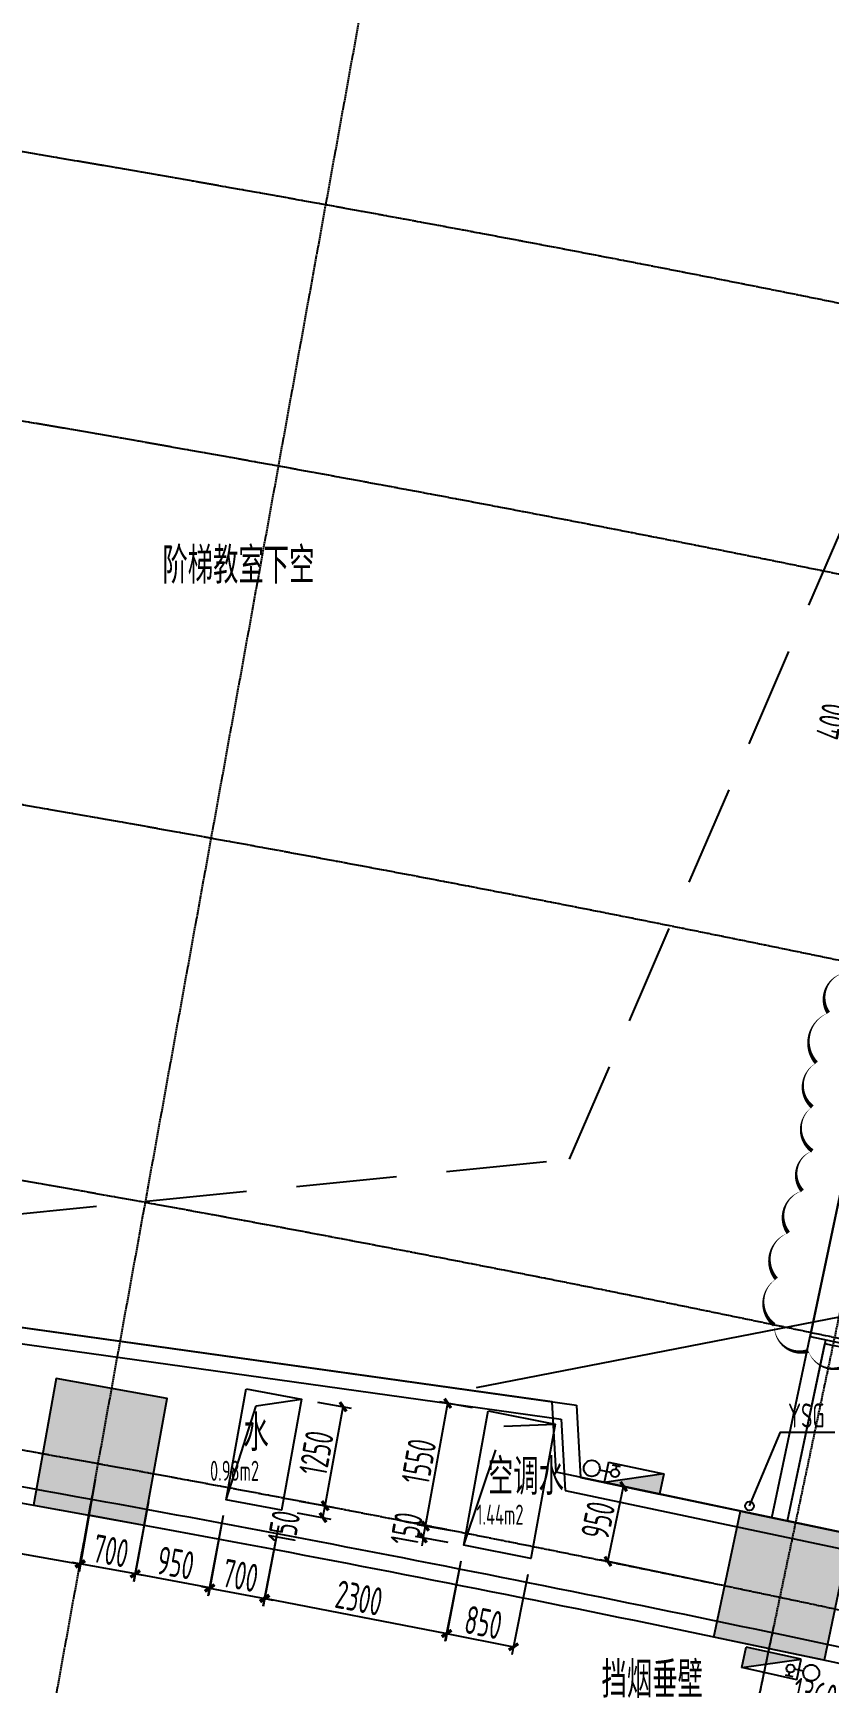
# Model space of a CAD drawing. Header units: millimetres. Extents: x 11639278 to 23698211, y -13072636 to -5537337.
# Drawn here: x 11831501 to 11841388, y -6400913 to -6380407 of the extents above; entities that cross this region are included whole.
import ezdxf
from ezdxf.enums import TextEntityAlignment as Align

# ---------------------------------------------------------------- set-up
doc = ezdxf.new("R2010")
doc.units = ezdxf.units.MM
doc.header["$LTSCALE"] = 10
for name, pattern in [('A2-RG-AXIS$0$CENTER', [2, 1.25, -0.25, 0.25, -0.25]), ('A2-RG-AXIS$0$DOTE', [2.42, 2, -0.2, 0.02, -0.2]), ('A2-RI-F1$0$HIDDEN', [0.375, 0.25, -0.125])]:
    doc.linetypes.add(name, pattern=pattern)
for name, color, linetype in [('A2-RB-F1$0$A-DIMS-100', 1, 'Continuous'), ('A2-RG-AXIS$0$A-GRID', 1, 'A2-RG-AXIS$0$CENTER'), ('A2-RI-F1$0$$3$A-WALL', 7, 'Continuous'), ('A2-RI-F1$0$0P-FE-FH-P', 41, 'A2-RI-F1$0$YJdef_FE-FH_LINE_F'), ('A2-RI-F1$0$0P-FE-FH-V', 141, 'Continuous'), ('A2-RI-F1$0$0P-FE-HY', 141, 'Continuous'), ('A2-RI-F1$0$A-HOLE', 2, 'Continuous'), ('A2-RI-F1$0$A-ROOF-DRAN', 175, 'Continuous'), ('A2-RI-F1$0$A-SYMB-AREA', 4, 'Continuous'), ('A2-RI-F1$0$A-SYMB-NAME', 4, 'Continuous'), ('A2-RI-F1$0$A-SYMB-VOID', 35, 'Continuous'), ('A2-RI-F1$0$A-WALL', 7, 'Continuous'), ('A2-RS-F1$0$A-HATH-GRAY', 8, 'Continuous'), ('A2-RS-F1$0$A-WALL-CONC', 6, 'Continuous')]:
    doc.layers.add(name, color=color, linetype=linetype)
doc.layers.add('A2-RD-F1（少）$0$A-X-AREA', color=6, linetype='Continuous', plot=False)
doc.layers.add('A2-RI-F1$0$A-X-AREA', color=6, linetype='Continuous', plot=False)
doc.styles.add('A2-RB-F1$0$XD2008', font='hzs.shx', dxfattribs={"width": 0.7, "bigfont": 'hztxt.shx'})
doc.styles.add('A2-RI-F1$0$ECADI', font='hzs.shx', dxfattribs={"width": 0.7, "bigfont": 'hztxt.shx'})
doc.styles.add('A2-RI-F1$0$hz1', font='hzs.shx', dxfattribs={"width": 0.75, "bigfont": 'hztxt.shx'})
doc.linetypes.add('A2-RI-F1$0$YJdef_FE-FH_LINE_F', pattern='A,4,-0.2,["F",A2-RI-F1$0$hz1,S=0.2,R=0,X=-0.1,Y=-0.1],-0.1', length=4.3)
doc.dimstyles.new('A2-RB-F1$0$XD100$0', dxfattribs={"dimscale": 100, "dimtxt": 3.5, "dimasz": 1, "dimexe": 1, "dimexo": 2, "dimgap": 0.5, "dimtad": 1, "dimdec": 0, "dimdsep": 46, "dimtxsty": 'A2-RB-F1$0$XD2008', "dimblk1": 'A2-RB-F1$0$_ArchTick', "dimblk2": 'A2-RB-F1$0$_ArchTick', "dimsah": 1, "dimcen": 2.5, "dimclrt": 4, "dimaunit": 1, "dimadec": 0, "dimazin": 0, "dimtfac": 1, "dimtdec": 0, "dimtix": 1, "dimtmove": 1, "dimatfit": 3, "dimfxl": 0, "dimtolj": 1, "dimtzin": 0, "dimarcsym": 0})

# ---------------------------------------------------------------- blocks, each defined once
blk = doc.blocks.new('A2-RG-AXIS')
at = {"layer": 'A2-RG-AXIS$0$A-GRID', "linetype": 'A2-RG-AXIS$0$DOTE'}
for p, q in [((11829692, -6412654), (11836852.5, -6373096.9)), ((11846048.1, -6374898.2), (11837754.6, -6414233.4))]:
    blk.add_line(p, q, dxfattribs=at)
for radius, start, end in [(323300, 75.589285, 95.407644), (316700, 75.589285, 95.407644), (313400, 75.589285, 95.407644), (308700, 75.589285, 95.407644), (304100, 75.589285, 95.407644), (300800, 75.589285, 95.407644), (293700, 75.589281, 95.407645)]:
    blk.add_arc((11778730.7, -6694178.7), radius, start, end, dxfattribs=at)
blk = doc.blocks.new('A2-RB-F1$0$_ArchTick')
at = {"color": 0, "linetype": 'ByBlock', "const_width": 0.4}
blk.add_lwpolyline([(-0.5, -0.5), (0.5, 0.5)], dxfattribs=at)
blk = doc.blocks.new('*D1378')
at = {"layer": 'A2-RB-F1$0$A-DIMS-100', "color": 0, "lineweight": -2, "transparency": 16777216}
for p, q in [((11836820, -6399398), (11836622, -6400396)), ((11837654, -6399563), (11837456, -6400561)), ((11836642, -6400298), (11837476, -6400463))]:
    blk.add_line(p, q, dxfattribs=at)
at = {"layer": 'Defpoints', "color": 0, "transparency": 16777216}
for p in [(11836859, -6399202), (11837693, -6399367), (11837476, -6400463)]:
    blk.add_point(p, dxfattribs=at)
at = {"layer": 'A2-RB-F1$0$A-DIMS-100', "color": 0, "lineweight": -2, "transparency": 16777216, "xscale": 100, "yscale": 100, "zscale": 100}
for p, rotation in [((11836642, -6400298), 168.7741906195527), ((11837476, -6400463), 348.7741906195527)]:
    blk.add_blockref('A2-RB-F1$0$_ArchTick', p, dxfattribs=dict(at, rotation=rotation))
at = {"layer": 'A2-RB-F1$0$A-DIMS-100', "color": 4, "transparency": 16777216, "insert": (11837103, -6400160), "char_height": 350, "attachment_point": 5, "rotation": 348.7742, "style": 'A2-RB-F1$0$XD2008'}
blk.add_mtext('\\A1;850', dxfattribs=at)
blk = doc.blocks.new('*D1382')
at = {"layer": 'A2-RB-F1$0$A-DIMS-100', "color": 0, "lineweight": -2, "transparency": 16777216}
for p, q in [((11835037, -6397422), (11835456, -6397498)), ((11835134, -6398710), (11835357, -6397480)), ((11834813, -6398652), (11835232, -6398728))]:
    blk.add_line(p, q, dxfattribs=at)
at = {"layer": 'Defpoints', "color": 0, "transparency": 16777216}
for p in [(11834840, -6397386), (11835357, -6397480), (11834617, -6398616)]:
    blk.add_point(p, dxfattribs=at)
at = {"layer": 'A2-RB-F1$0$A-DIMS-100', "color": 0, "lineweight": -2, "transparency": 16777216, "xscale": 100, "yscale": 100, "zscale": 100}
for p, rotation in [((11835357, -6397480), 79.71379353934257), ((11835134, -6398710), 259.7137935393426)]:
    blk.add_blockref('A2-RB-F1$0$_ArchTick', p, dxfattribs=dict(at, rotation=rotation))
at = {"layer": 'A2-RB-F1$0$A-DIMS-100', "color": 4, "transparency": 16777216, "insert": (11835024, -6398055), "char_height": 350, "attachment_point": 5, "rotation": 79.7138, "style": 'A2-RB-F1$0$XD2008'}
blk.add_mtext('\\A1;1250', dxfattribs=at)
blk = doc.blocks.new('*D1383')
at = {"layer": 'A2-RB-F1$0$A-DIMS-100', "color": 0, "lineweight": -2, "transparency": 16777216}
for p, q in [((11834813, -6398651), (11835233, -6398727)), ((11834787, -6398799), (11835206, -6398875)), ((11835107, -6398857), (11835134, -6398709))]:
    blk.add_line(p, q, dxfattribs=at)
at = {"layer": 'Defpoints', "color": 0, "transparency": 16777216}
for p in [(11834617, -6398616), (11834590, -6398763), (11835134, -6398709)]:
    blk.add_point(p, dxfattribs=at)
at = {"layer": 'A2-RB-F1$0$A-DIMS-100', "color": 0, "lineweight": -2, "transparency": 16777216, "xscale": 100, "yscale": 100, "zscale": 100}
for p, rotation in [((11835134, -6398709), 79.74329936416919), ((11835107, -6398857), 259.7432993641692)]:
    blk.add_blockref('A2-RB-F1$0$_ArchTick', p, dxfattribs=dict(at, rotation=rotation))
at = {"layer": 'A2-RB-F1$0$A-DIMS-100', "color": 4, "transparency": 16777216, "insert": (11834621, -6398975), "char_height": 350, "attachment_point": 5, "rotation": 79.7433, "style": 'A2-RB-F1$0$XD2008'}
blk.add_mtext('\\A1;150', dxfattribs=at)
blk = doc.blocks.new('*D1384')
at = {"layer": 'A2-RB-F1$0$A-DIMS-100', "color": 0, "lineweight": -2, "transparency": 16777216}
for p, q in [((11832248, -6398534), (11832068, -6399530)), ((11832937, -6398659), (11832756, -6399655)), ((11832085, -6399431), (11831987, -6399414)), ((11832774, -6399556), (11832085, -6399431)), ((11832774, -6399556), (11832873, -6399574))]:
    blk.add_line(p, q, dxfattribs=at)
at = {"layer": 'Defpoints', "color": 0, "transparency": 16777216}
for p in [(11832284, -6398337), (11832972, -6398462), (11832085, -6399431)]:
    blk.add_point(p, dxfattribs=at)
at = {"layer": 'A2-RB-F1$0$A-DIMS-100', "color": 0, "lineweight": -2, "transparency": 16777216, "xscale": 100, "yscale": 100, "zscale": 100}
for p, rotation in [((11832085, -6399431), 349.7394999170745), ((11832774, -6399556), 169.7394999170745)]:
    blk.add_blockref('A2-RB-F1$0$_ArchTick', p, dxfattribs=dict(at, rotation=rotation))
at = {"layer": 'A2-RB-F1$0$A-DIMS-100', "color": 4, "transparency": 16777216, "insert": (11832470, -6399272), "char_height": 350, "attachment_point": 5, "rotation": 349.7395, "style": 'A2-RB-F1$0$XD2008'}
blk.add_mtext('\\A1;700', dxfattribs=at)
blk = doc.blocks.new('*D1385')
at = {"layer": 'A2-RB-F1$0$A-DIMS-100', "color": 0, "lineweight": -2, "transparency": 16777216}
for p, q in [((11832936, -6398659), (11832752, -6399655)), ((11833866, -6398831), (11833682, -6399827)), ((11833700, -6399729), (11832770, -6399557))]:
    blk.add_line(p, q, dxfattribs=at)
at = {"layer": 'Defpoints', "color": 0, "transparency": 16777216}
for p in [(11832972, -6398462), (11833902, -6398634), (11832770, -6399557)]:
    blk.add_point(p, dxfattribs=at)
at = {"layer": 'A2-RB-F1$0$A-DIMS-100', "color": 0, "lineweight": -2, "transparency": 16777216, "xscale": 100, "yscale": 100, "zscale": 100}
for p, rotation in [((11832770, -6399557), 169.5159590315556), ((11833700, -6399729), 349.5159590315556)]:
    blk.add_blockref('A2-RB-F1$0$_ArchTick', p, dxfattribs=dict(at, rotation=rotation))
at = {"layer": 'A2-RB-F1$0$A-DIMS-100', "color": 4, "transparency": 16777216, "insert": (11833276, -6399421), "char_height": 350, "attachment_point": 5, "rotation": 349.516, "style": 'A2-RB-F1$0$XD2008'}
blk.add_mtext('\\A1;950', dxfattribs=at)
blk = doc.blocks.new('*D1386')
at = {"layer": 'A2-RB-F1$0$A-DIMS-100', "color": 0, "lineweight": -2, "transparency": 16777216}
for p, q in [((11834553, -6398960), (11834360, -6399956)), ((11836821, -6399398), (11836629, -6400394)), ((11834379, -6399858), (11836648, -6400296))]:
    blk.add_line(p, q, dxfattribs=at)
at = {"layer": 'Defpoints', "color": 0, "transparency": 16777216}
for p in [(11834590, -6398764), (11836859, -6399202), (11836648, -6400296)]:
    blk.add_point(p, dxfattribs=at)
at = {"layer": 'A2-RB-F1$0$A-DIMS-100', "color": 0, "lineweight": -2, "transparency": 16777216, "xscale": 100, "yscale": 100, "zscale": 100}
for p, rotation in [((11834379, -6399858), 169.0710624744844), ((11836648, -6400296), 349.0710624744845)]:
    blk.add_blockref('A2-RB-F1$0$_ArchTick', p, dxfattribs=dict(at, rotation=rotation))
at = {"layer": 'A2-RB-F1$0$A-DIMS-100', "color": 4, "transparency": 16777216, "insert": (11835556, -6399856), "char_height": 350, "attachment_point": 5, "rotation": 349.0711, "style": 'A2-RB-F1$0$XD2008'}
blk.add_mtext('\\A1;2300', dxfattribs=at)
blk = doc.blocks.new('*D1402')
at = {"layer": 'A2-RB-F1$0$A-DIMS-100', "color": 0, "lineweight": -2, "transparency": 16777216}
for p, q in [((11829268, -6397857), (11829066, -6399004)), ((11832276, -6398386), (11832074, -6399533)), ((11829084, -6398906), (11832091, -6399434))]:
    blk.add_line(p, q, dxfattribs=at)
at = {"layer": 'Defpoints', "color": 0, "transparency": 16777216}
for p in [(11829303, -6397660), (11832310, -6398189), (11832091, -6399434)]:
    blk.add_point(p, dxfattribs=at)
at = {"layer": 'A2-RB-F1$0$A-DIMS-100', "color": 0, "lineweight": -2, "transparency": 16777216, "xscale": 100, "yscale": 100, "zscale": 100}
for p, rotation in [((11829084, -6398906), 170.0303490324275), ((11832091, -6399434), 350.0303490324275)]:
    blk.add_blockref('A2-RB-F1$0$_ArchTick', p, dxfattribs=dict(at, rotation=rotation))
at = {"layer": 'A2-RB-F1$0$A-DIMS-100', "color": 4, "transparency": 16777216, "insert": (11830627, -6398948), "char_height": 350, "attachment_point": 5, "rotation": 350.0303, "style": 'A2-RB-F1$0$XD2008'}
blk.add_mtext('\\A1;3050', dxfattribs=at)
blk = doc.blocks.new('*D896')
at = {"layer": 'A2-RB-F1$0$A-DIMS-100', "color": 0, "lineweight": -2, "transparency": 16777216}
for p, q in [((11833866, -6398831), (11833677, -6399833)), ((11834554, -6398960), (11834365, -6399963)), ((11833696, -6399735), (11833597, -6399717)), ((11833696, -6399735), (11834384, -6399864)), ((11834384, -6399864), (11834482, -6399883))]:
    blk.add_line(p, q, dxfattribs=at)
at = {"layer": 'Defpoints', "color": 0, "transparency": 16777216}
for p in [(11833902, -6398634), (11834590, -6398764), (11834384, -6399864)]:
    blk.add_point(p, dxfattribs=at)
at = {"layer": 'A2-RB-F1$0$A-DIMS-100', "color": 0, "lineweight": -2, "transparency": 16777216, "xscale": 100, "yscale": 100, "zscale": 100}
for p, rotation in [((11833696, -6399735), 349.3591226585006), ((11834384, -6399864), 169.3591226585006)]:
    blk.add_blockref('A2-RB-F1$0$_ArchTick', p, dxfattribs=dict(at, rotation=rotation))
at = {"layer": 'A2-RB-F1$0$A-DIMS-100', "color": 4, "transparency": 16777216, "insert": (11834081, -6399578), "char_height": 350, "attachment_point": 5, "rotation": 349.3591, "style": 'A2-RB-F1$0$XD2008'}
blk.add_mtext('\\A1;700', dxfattribs=at)
blk = doc.blocks.new('*D904')
at = {"layer": 'A2-RB-F1$0$A-DIMS-100', "color": 0, "lineweight": -2, "transparency": 16777216}
for p, q in [((11836382, -6398963), (11836658, -6397437)), ((11836965, -6397493), (11836560, -6397420)), ((11836689, -6399018), (11836284, -6398945))]:
    blk.add_line(p, q, dxfattribs=at)
at = {"layer": 'Defpoints', "color": 0, "transparency": 16777216}
for p in [(11836658, -6397437), (11837162, -6397529), (11836886, -6399054)]:
    blk.add_point(p, dxfattribs=at)
at = {"layer": 'A2-RB-F1$0$A-DIMS-100', "color": 0, "lineweight": -2, "transparency": 16777216, "xscale": 100, "yscale": 100, "zscale": 100}
for p, rotation in [((11836658, -6397437), 79.73949991710947), ((11836382, -6398963), 259.7394999171095)]:
    blk.add_blockref('A2-RB-F1$0$_ArchTick', p, dxfattribs=dict(at, rotation=rotation))
at = {"layer": 'A2-RB-F1$0$A-DIMS-100', "color": 4, "transparency": 16777216, "insert": (11836299, -6398160), "char_height": 350, "attachment_point": 5, "rotation": 79.7395, "style": 'A2-RB-F1$0$XD2008'}
blk.add_mtext('\\A1;1550', dxfattribs=at)
blk = doc.blocks.new('*D905')
at = {"layer": 'A2-RB-F1$0$A-DIMS-100', "color": 0, "lineweight": -2, "transparency": 16777216}
for p, q in [((11836382, -6398963), (11836400, -6398864)), ((11836689, -6399018), (11836284, -6398945)), ((11836355, -6399110), (11836382, -6398963)), ((11836663, -6399166), (11836257, -6399093)), ((11836355, -6399110), (11836337, -6399209))]:
    blk.add_line(p, q, dxfattribs=at)
at = {"layer": 'Defpoints', "color": 0, "transparency": 16777216}
for p in [(11836382, -6398963), (11836886, -6399054), (11836859, -6399202)]:
    blk.add_point(p, dxfattribs=at)
at = {"layer": 'A2-RB-F1$0$A-DIMS-100', "color": 0, "lineweight": -2, "transparency": 16777216, "xscale": 100, "yscale": 100, "zscale": 100}
for p, rotation in [((11836355, -6399110), 79.73949991708525), ((11836382, -6398963), 259.7394999170852)]:
    blk.add_blockref('A2-RB-F1$0$_ArchTick', p, dxfattribs=dict(at, rotation=rotation))
at = {"layer": 'A2-RB-F1$0$A-DIMS-100', "color": 4, "transparency": 16777216, "insert": (11836147, -6398997), "char_height": 350, "attachment_point": 5, "rotation": 79.7395, "style": 'A2-RB-F1$0$XD2008'}
blk.add_mtext('\\A1;150', dxfattribs=at)
blk = doc.blocks.new('*D907')
at = {"layer": 'A2-RB-F1$0$A-DIMS-100', "color": 0, "lineweight": -2, "transparency": 16777216}
for p, q in [((11840715, -6400194), (11840494, -6401241)), ((11842043, -6400474), (11841822, -6401521)), ((11841843, -6401423), (11840515, -6401143))]:
    blk.add_line(p, q, dxfattribs=at)
at = {"layer": 'Defpoints', "color": 0, "transparency": 16777216}
for p in [(11840756, -6399998), (11842084, -6400278), (11840515, -6401143)]:
    blk.add_point(p, dxfattribs=at)
at = {"layer": 'A2-RB-F1$0$A-DIMS-100', "color": 0, "lineweight": -2, "transparency": 16777216, "xscale": 100, "yscale": 100, "zscale": 100}
for p, rotation in [((11840515, -6401143), 168.0940815052959), ((11841843, -6401423), 348.0940815052959)]:
    blk.add_blockref('A2-RB-F1$0$_ArchTick', p, dxfattribs=dict(at, rotation=rotation))
at = {"layer": 'A2-RB-F1$0$A-DIMS-100', "color": 4, "transparency": 16777216, "insert": (11841225, -6401063), "char_height": 350, "attachment_point": 5, "rotation": 348.0941, "style": 'A2-RB-F1$0$XD2008'}
blk.add_mtext('\\A1;1360', dxfattribs=at)
blk = doc.blocks.new('*D1084')
at = {"layer": 'A2-RB-F1$0$A-DIMS-100', "color": 0, "lineweight": -2, "transparency": 16777216}
for p, q in [((11840102, -6398735), (11838748, -6398450)), ((11838651, -6399401), (11838846, -6398471)), ((11839907, -6399665), (11838553, -6399380))]:
    blk.add_line(p, q, dxfattribs=at)
at = {"layer": 'Defpoints', "color": 0, "transparency": 16777216}
for p in [(11838846, -6398471), (11840298, -6398776), (11840102, -6399706)]:
    blk.add_point(p, dxfattribs=at)
at = {"layer": 'A2-RB-F1$0$A-DIMS-100', "color": 0, "lineweight": -2, "transparency": 16777216, "xscale": 100, "yscale": 100, "zscale": 100}
for p, rotation in [((11838846, -6398471), 78.11645840766661), ((11838651, -6399401), 258.1164584076666)]:
    blk.add_blockref('A2-RB-F1$0$_ArchTick', p, dxfattribs=dict(at, rotation=rotation))
at = {"layer": 'A2-RB-F1$0$A-DIMS-100', "color": 4, "transparency": 16777216, "insert": (11838528, -6398889), "char_height": 350, "attachment_point": 5, "rotation": 78.1165, "style": 'A2-RB-F1$0$XD2008'}
blk.add_mtext('\\A1;950', dxfattribs=at)
blk = doc.blocks.new('*D686')
at = {"layer": 'A2-RB-F1$0$A-DIMS-100', "color": 0, "lineweight": -2, "transparency": 16777216}
for p, q in [((11842865, -6388537), (11842258, -6388410)), ((11842315, -6388626), (11841745, -6388656)), ((11842274, -6388822), (11842356, -6388430)), ((11841745, -6388656), (11841596, -6389371)), ((11842783, -6388929), (11842176, -6388801))]:
    blk.add_line(p, q, dxfattribs=at)
at = {"layer": 'Defpoints', "color": 0, "transparency": 16777216}
for p in [(11842356, -6388430), (11843061, -6388578), (11842979, -6388970)]:
    blk.add_point(p, dxfattribs=at)
at = {"layer": 'A2-RB-F1$0$A-DIMS-100', "color": 0, "lineweight": -2, "transparency": 16777216, "xscale": 100, "yscale": 100, "zscale": 100}
for p, rotation in [((11842356, -6388430), 78.16432780581808), ((11842274, -6388822), 258.1643278058181)]:
    blk.add_blockref('A2-RB-F1$0$_ArchTick', p, dxfattribs=dict(at, rotation=rotation))
at = {"layer": 'A2-RB-F1$0$A-DIMS-100', "color": 4, "transparency": 16777216, "insert": (11841450, -6388967), "char_height": 350, "attachment_point": 5, "rotation": 78.1643, "style": 'A2-RB-F1$0$XD2008'}
blk.add_mtext('\\A1;400', dxfattribs=at)
blk = doc.blocks.new('A2-RS-F1')
at = {"layer": 'A2-RS-F1$0$A-HATH-GRAY', "ltscale": 3}
h = blk.add_hatch(color=256, dxfattribs=at)
h.paths.add_polyline_path([(11790491, -6377046), (11789491, -6377011), (11789445, -6378310), (11790445, -6378346)], flags=16)
h.paths.add_polyline_path([(11794711, -6377236), (11794112, -6377197), (11794061, -6377996), (11794660, -6378034)], flags=0)
h.paths.add_polyline_path([(11794483, -6380779), (11793885, -6380740), (11793833, -6381539), (11794432, -6381577)], flags=0)
h.paths.add_polyline_path([(11793887, -6390061), (11793288, -6390022), (11793236, -6390821), (11793835, -6390859)], flags=0)
h.paths.add_polyline_path([(11793659, -6393604), (11793060, -6393565), (11793009, -6394364), (11793607, -6394402)], flags=0)
h.paths.add_polyline_path([(11789926, -6392936), (11788927, -6392901), (11788881, -6394200), (11789880, -6394236)], flags=16)
h.paths.add_polyline_path([(11781272, -6392739), (11780272, -6392732), (11780263, -6394032), (11781263, -6394039)], flags=16)
h.paths.add_polyline_path([(11772615, -6392791), (11771616, -6392812), (11771644, -6394112), (11772644, -6394090)], flags=16)
h.paths.add_polyline_path([(11771836, -6400549, 1), (11772736, -6400549, 1)])
h.paths.add_polyline_path([(11789602, -6400664, 1), (11788702, -6400664, 1)], flags=0)
h.paths.add_polyline_path([(11797126, -6401084, 1), (11798026, -6401084, 1)], flags=0)
h.paths.add_polyline_path([(11772267, -6376895), (11771267, -6376916), (11771295, -6378216), (11772295, -6378194)], flags=16)
h.paths.add_polyline_path([(11781380, -6376840), (11780380, -6376832), (11780371, -6378133), (11781371, -6378140)], flags=16)
h.paths.add_polyline_path([(11752826, -6385566), (11752029, -6385629), (11752188, -6387623), (11752985, -6387560)], flags=17)
h.paths.add_polyline_path([(11757363, -6385213), (11756565, -6385276), (11756724, -6387270), (11757521, -6387205)], flags=17)
h.paths.add_polyline_path([(11762965, -6393141), (11763031, -6394440), (11764030, -6394389), (11763964, -6393090)])
h.paths.add_polyline_path([(11793009, -6394364), (11793607, -6394402), (11793659, -6393604), (11793060, -6393565)], flags=17)
h.paths.add_polyline_path([(11793236, -6390821), (11793835, -6390859), (11793887, -6390061), (11793288, -6390022)], flags=17)
h.paths.add_polyline_path([(11793833, -6381539), (11794432, -6381577), (11794483, -6380779), (11793885, -6380740)], flags=17)
h.paths.add_polyline_path([(11794061, -6377996), (11794660, -6378034), (11794711, -6377236), (11794112, -6377197)], flags=17)
h.paths.add_polyline_path([(11762160, -6377261), (11762226, -6378560), (11763225, -6378509), (11763159, -6377211)], flags=17)
edge = h.paths.add_edge_path(flags=16)
edge.add_arc((11772286, -6400549), 450, 0, 360)
edge = h.paths.add_edge_path(flags=16)
edge.add_arc((11789152, -6400664), 450, 0, 360)
edge = h.paths.add_edge_path()
edge.add_arc((11763857, -6400856), 450, 0, 360)
edge = h.paths.add_edge_path(flags=17)
edge.add_arc((11797576, -6401084), 450, 0, 360)
edge = h.paths.add_edge_path()
edge.add_arc((11755441, -6401404), 450, 0, 360)
h.paths.add_polyline_path([(11756756, -6377587), (11756915, -6379580), (11756117, -6379644), (11755959, -6377650)], flags=17)
h.paths.add_polyline_path([(11757323, -6394797), (11758120, -6394731), (11758001, -6393238), (11757204, -6393301)])
h.paths.add_polyline_path([(11752786, -6395149), (11753584, -6395086), (11753449, -6393391), (11752652, -6393455)])
h.paths.add_polyline_path([(11751581, -6379997), (11752378, -6379934), (11752220, -6377940), (11751422, -6378003)])
edge = h.paths.add_edge_path()
edge.add_line((11771616, -6392813), (11771644, -6394112))
edge.add_line((11771644, -6394112), (11772644, -6394090))
edge.add_line((11772644, -6394090), (11772615, -6392791))
edge.add_line((11772615, -6392791), (11771616, -6392812))
edge.add_line((11780272, -6392732), (11780263, -6394032))
edge.add_line((11780263, -6394032), (11781263, -6394039))
edge.add_line((11781263, -6394039), (11781272, -6392739))
edge.add_line((11781272, -6392739), (11780272, -6392732))
edge.add_line((11788927, -6392901), (11788881, -6394200))
edge.add_line((11788881, -6394200), (11789880, -6394236))
edge.add_line((11789880, -6394236), (11789926, -6392936))
edge.add_line((11789926, -6392936), (11788927, -6392901))
edge.add_line((11789491, -6377011), (11789445, -6378310))
edge.add_line((11789445, -6378310), (11790445, -6378346))
edge.add_line((11790445, -6378346), (11790491, -6377046))
edge.add_line((11790491, -6377046), (11789491, -6377011))
edge.add_line((11780380, -6376833), (11780371, -6378133))
edge.add_line((11780371, -6378133), (11781371, -6378140))
edge.add_line((11781371, -6378140), (11781380, -6376840))
edge.add_line((11781380, -6376840), (11780380, -6376832))
edge.add_line((11771267, -6376917), (11771295, -6378216))
edge.add_line((11771295, -6378216), (11772295, -6378194))
edge.add_line((11772295, -6378194), (11772267, -6376895))
edge.add_line((11772267, -6376895), (11771267, -6376916))
edge.add_line((11756724, -6387270), (11757521, -6387205))
edge.add_line((11756565, -6385276), (11757363, -6385213))
edge.add_line((11756565, -6385276), (11756724, -6387270))
edge.add_line((11752188, -6387623), (11752985, -6387560))
edge.add_line((11752029, -6385629), (11752826, -6385566))
edge.add_line((11752029, -6385629), (11752188, -6387623))
edge.add_line((11752826, -6385566), (11752985, -6387560))
edge.add_line((11757362, -6385205), (11757521, -6387205))
edge = h.paths.add_edge_path()
edge.add_arc((11847549, -6408655), 450, 0, 360)
h.paths.add_polyline_path([(11818747, -6372607), (11817357, -6372439), (11817139, -6374226), (11818529, -6374394)])
h.paths.add_polyline_path([(11827964, -6373889), (11826580, -6373681), (11826310, -6375461), (11827695, -6375669)])
h.paths.add_polyline_path([(11837141, -6375435), (11835763, -6375187), (11835442, -6376958), (11836820, -6377206)])
h.paths.add_polyline_path([(11814457, -6396162), (11815847, -6396332), (11816041, -6394744), (11814651, -6394573)])
h.paths.add_polyline_path([(11851385, -6401917), (11850605, -6401738), (11850371, -6402710), (11851151, -6402890)])
h.paths.add_polyline_path([(11846960, -6400859), (11846180, -6400679), (11845946, -6401652), (11846725, -6401831)])
h.paths.add_polyline_path([(11841338, -6400630), (11839968, -6400341), (11840298, -6398776), (11841668, -6399064)])
h.paths.add_polyline_path([(11831506, -6398704), (11832883, -6398953), (11833168, -6397379), (11831791, -6397129)])
h.paths.add_polyline_path([(11823000, -6397310), (11824384, -6397520), (11824624, -6395938), (11823240, -6395728)])
h.paths.add_polyline_path([(11806985, -6395311), (11806189, -6395237), (11806300, -6394042), (11807096, -6394116)])
h.paths.add_polyline_path([(11800592, -6394829), (11801191, -6394867), (11801242, -6394069), (11800643, -6394030)])
h.paths.add_polyline_path([(11793009, -6394364), (11793607, -6394402), (11793659, -6393604), (11793060, -6393565)], flags=17)
h.paths.add_polyline_path([(11800820, -6391286), (11801419, -6391324), (11801470, -6390526), (11800871, -6390487)])
h.paths.add_polyline_path([(11793236, -6390821), (11793835, -6390859), (11793887, -6390061), (11793288, -6390022)], flags=17)
h.paths.add_polyline_path([(11853037, -6395064), (11853271, -6394091), (11852492, -6393912), (11852257, -6394884)])
h.paths.add_polyline_path([(11854912, -6387286), (11855146, -6386314), (11854366, -6386134), (11854132, -6387107)])
h.paths.add_polyline_path([(11846269, -6377243), (11844899, -6376956), (11844527, -6378717), (11845898, -6379005)])
h.paths.add_polyline_path([(11848612, -6394005), (11848846, -6393033), (11848067, -6392853), (11847832, -6393825)])
h.paths.add_polyline_path([(11850486, -6386227), (11850721, -6385255), (11849941, -6385076), (11849707, -6386048)])
h.paths.add_polyline_path([(11843712, -6384523), (11844299, -6384647), (11844423, -6384060), (11843836, -6383936)])
h.paths.add_polyline_path([(11842062, -6392351), (11842649, -6392475), (11842773, -6391888), (11842185, -6391764)])
h.paths.add_polyline_path([(11808357, -6373042), (11808955, -6373098), (11809029, -6372301), (11808432, -6372246)])
h.paths.add_polyline_path([(11793833, -6381539), (11794432, -6381577), (11794483, -6380779), (11793885, -6380740)], flags=17)
h.paths.add_polyline_path([(11801417, -6382005), (11802015, -6382043), (11802067, -6381245), (11801468, -6381206)])
h.paths.add_polyline_path([(11801644, -6378462), (11802243, -6378500), (11802294, -6377702), (11801696, -6377663)])
h.paths.add_polyline_path([(11794061, -6377996), (11794660, -6378034), (11794711, -6377236), (11794112, -6377197)], flags=17)
h.paths.add_polyline_path([(11808460, -6379480), (11807664, -6379406), (11807775, -6378211), (11808572, -6378285)])
edge = h.paths.add_edge_path(flags=16)
edge.add_arc((11772286, -6400549), 450, 0, 360)
edge = h.paths.add_edge_path(flags=17)
edge.add_arc((11789152, -6400664), 450, 0, 360)
edge = h.paths.add_edge_path(flags=17)
edge.add_arc((11797576, -6401084), 450, 0, 360)
edge = h.paths.add_edge_path()
edge.add_arc((11805984, -6401746), 450, 0, 360)
edge = h.paths.add_edge_path()
edge.add_arc((11814369, -6402649), 450, 0, 360)
edge = h.paths.add_edge_path()
edge.add_arc((11822726, -6403793), 450, 0, 360)
edge = h.paths.add_edge_path()
edge.add_arc((11831046, -6405176), 450, 0, 360)
edge = h.paths.add_edge_path()
edge.add_arc((11839323, -6406797), 450, 0, 360)
edge = h.paths.add_edge_path(flags=17)
edge.add_line((11771616, -6392813), (11771644, -6394112))
edge.add_line((11771644, -6394112), (11772644, -6394090))
edge.add_line((11772644, -6394090), (11772615, -6392791))
edge.add_line((11772615, -6392791), (11771616, -6392812))
edge.add_line((11780272, -6392732), (11780263, -6394032))
edge.add_line((11780263, -6394032), (11781263, -6394039))
edge.add_line((11781263, -6394039), (11781272, -6392739))
edge.add_line((11781272, -6392739), (11780272, -6392732))
edge.add_line((11788927, -6392901), (11788881, -6394200))
edge.add_line((11788881, -6394200), (11789880, -6394236))
edge.add_line((11789880, -6394236), (11789926, -6392936))
edge.add_line((11789926, -6392936), (11788927, -6392901))
edge.add_line((11789491, -6377011), (11789445, -6378310))
edge.add_line((11789445, -6378310), (11790445, -6378346))
edge.add_line((11790445, -6378346), (11790491, -6377046))
edge.add_line((11790491, -6377046), (11789491, -6377011))
edge.add_line((11780380, -6376833), (11780371, -6378133))
edge.add_line((11780371, -6378133), (11781371, -6378140))
edge.add_line((11781371, -6378140), (11781380, -6376840))
edge.add_line((11781380, -6376840), (11780380, -6376832))
edge.add_line((11771267, -6376917), (11771295, -6378216))
edge.add_line((11771295, -6378216), (11772295, -6378194))
edge.add_line((11772295, -6378194), (11772267, -6376895))
edge.add_line((11772267, -6376895), (11771267, -6376916))
edge = h.paths.add_edge_path()
edge.add_arc((11780720, -6400485), 450, 0, 360)
at = {"layer": 'A2-RS-F1$0$A-WALL-CONC', "ltscale": 3}
for points in [[(11831506, -6398704), (11832883, -6398953), (11833168, -6397379), (11831791, -6397129)], [(11841338, -6400630), (11839968, -6400341), (11840298, -6398776), (11841668, -6399064)]]:
    blk.add_lwpolyline(points, close=True, dxfattribs=at)
blk = doc.blocks.new('A2-RI-F1$0$5erhfh')
at = {"layer": 'A2-RI-F1$0$A-SYMB-AREA', "style": 'A2-RI-F1$0$ECADI', "width": 0.7}
blk.add_attdef('340M2', text='', height=2.5, dxfattribs=at).set_placement((0, 1.25), align=Align.MIDDLE_LEFT)
at = {"layer": 'A2-RI-F1$0$A-SYMB-NAME', "style": 'A2-RI-F1$0$ECADI', "width": 0.7}
blk.add_attdef('CHINESENAME', (-12.29, 3.09), '', height=4.5, dxfattribs=at)
blk = doc.blocks.new('A2-RI-F1$0$ysg')
at = {"layer": 'A2-RI-F1$0$A-ROOF-DRAN'}
blk.add_lwpolyline([(89062, -26672), (89447, -25755), (90123, -25755)], dxfattribs=at)
blk.add_circle((89062, -26672), 55, dxfattribs=at)
ref = blk.add_blockref('A2-RI-F1$0$5erhfh', (90771, -26007), dxfattribs=dict(at, xscale=100, yscale=100, zscale=100))
ref.add_attrib('CHINESENAME', 'YSG', (89542, -25698), dxfattribs={"layer": 'A2-RI-F1$0$A-SYMB-NAME', "height": 300, "style": 'A2-RI-F1$0$ECADI', "width": 0.7})
blk = doc.blocks.new('A2-RI-F1$0$A$C6F954C98')
at = {"extrusion": (0, 0, -1)}
blk.add_hatch(color=256, dxfattribs=at).paths.add_polyline_path([(-260, 700), (0, 0), (0, 700)])
for p, q in [((260, 700), (0, 700)), ((0, 0), (0, 700)), ((260, 700), (0, 0)), ((260, 0), (260, 700)), ((260, 0), (0, 0)), ((231, 106, 0), (191, 106, 0)), ((231, 156, 0), (231, 56, 0))]:
    blk.add_line(p, q, dxfattribs=at)
blk.add_circle((-141, 106, 0), 50, dxfattribs=at)
blk = doc.blocks.new('A2-RI-F1')
at = {"layer": 'A2-RI-F1$0$$3$A-WALL'}
blk.add_arc((11778730.7, -6694178.7), 304000, 77.541873, 78.113005, dxfattribs=at)
at = {"layer": 'A2-RI-F1$0$0P-FE-FH-P'}
for p, q in [((11838689.6, -6398295.6, 0), (11838547.6, -6398265.7, 0)), ((11841081.5, -6400766.1, 0), (11840970.2, -6400742.6, 0))]:
    blk.add_line(p, q, dxfattribs=at)
at = {"layer": 'A2-RI-F1$0$0P-FE-FH-V'}
for centre in [(11838449.8, -6398245.2, 0), (11841179.3, -6400786.7, 0)]:
    blk.add_circle(centre, 100, dxfattribs=at)
at = {"layer": 'A2-RI-F1$0$A-HOLE'}
for points in [[(11834152, -6397256.7), (11834839.8, -6397385.9), (11834590.5, -6398763.6), (11833902.5, -6398634.3)], [(11837162.3, -6397528.6), (11837996.1, -6397694.1), (11837693.3, -6399367.2), (11836859.4, -6399201.6)]]:
    blk.add_lwpolyline(points, close=True, dxfattribs=at)
at = {"layer": 'A2-RI-F1$0$A-SYMB-VOID', "linetype": 'A2-RI-F1$0$HIDDEN', "ltscale": 500}
for points in [[(11825449, -6395667.9), (11838173.1, -6394403), (11844919.1, -6378799.5)], [(11833902.5, -6398634.3), (11834277, -6397468.6), (11834839.8, -6397385.9)], [(11836859.4, -6399201.7), (11837356.1, -6397720.7), (11837996.1, -6397694.1)]]:
    blk.add_lwpolyline(points, dxfattribs=at)
at = {"layer": 'A2-RI-F1$0$A-WALL'}
for p, q in [((11840689.3, -6398858), (11844919.2, -6378799.3)), ((11817993.5, -6394625.6), (11838261.2, -6397459.1)), ((11818005.1, -6394829.2), (11838070.7, -6397634.4)), ((11840885, -6398899.2), (11841349.3, -6396697.8)), ((11838070.7, -6397634.4), (11838120.4, -6398521.8)), ((11838261.2, -6397459.1), (11838311.5, -6398357.7)), ((11838311.5, -6398357.7), (11843787.6, -6399510)), ((11838120.4, -6398521.8), (11843740.7, -6399704.5))]:
    blk.add_line(p, q, dxfattribs=at)
for radius, start, end in [(300149.9, 79.738338, 83.163962), (300349.9, 79.7395, 82.133197), (300349.9, 77.555159, 79.7395), (300149.9, 77.517712, 79.7395)]:
    blk.add_arc((11778730.7, -6694178.6), radius, start, end, dxfattribs=at)
at = {"layer": 'A2-RI-F1$0$A-X-AREA'}
blk.add_lwpolyline([(11841359.6, -6396648.7), (11844353.9, -6397278.8), (11843829.7, -6399518.9), (11840885, -6398899.2)], close=True, dxfattribs=at)
at = {"layer": 'Defpoints'}
blk.add_line((11837017.8, -6397241.2), (11863125.5, -6392146.9), dxfattribs=at)
blk.add_lwpolyline([(11841590.5, -6392087.9, 0, 50, 0.5205671), (11841391.5, -6392585, 0, 50, 0.5205671), (11841391.5, -6392585, 0, 50, 0.5205671), (11841242.3, -6393206.4, 0, 50, 0.5205671), (11841242.3, -6393206.4, 0, 50, 0.5205671), (11841192.5, -6393753.1, 0, 50, 0.5205671), (11841192.5, -6393753.1, 0, 50, 0.5205671), (11841192.5, -6394299.9, 0, 50, 0.5205671), (11841192.5, -6394299.9, 0, 50, 0.5205671), (11841068.2, -6394797, 0, 50, 0.5205671), (11841068.2, -6394797, 0, 50, 0.5205671), (11840894.1, -6395318.9, 0, 50, 0.5205671), (11840894.1, -6395318.9, 0, 50, 0.5205671), (11840744.9, -6395890.5, 0, 50, 0.5205671), (11840744.9, -6395890.5, 0, 50, 0.5205671), (11840720, -6396462.2, 0, 50, 0.5205671), (11840720, -6396462.2, 0, 50, 0.5205671), (11841142.8, -6396785.2, 0, 50, 0.5205671), (11841142.8, -6396785.2, 0, 50, 0.5205671), (11841665.1, -6396934.4, 0, 50, 0.5205671)], format="xyseb", dxfattribs=at)
for name, p in [('A2-RS-F1', (0, 0)), ('A2-RI-F1$0$ysg', (11751349.3, -6372040.3))]:
    blk.add_blockref(name, p)
ref = blk.add_blockref('A2-RI-F1$0$5erhfh', (11834339.6, -6387558.4), dxfattribs=dict(xscale=100, yscale=100, zscale=100))
ref.add_attrib('CHINESENAME', '阶梯教室下空', (11833110.5, -6387249.6), dxfattribs={"layer": 'A2-RI-F1$0$A-SYMB-NAME', "height": 450, "style": 'A2-RI-F1$0$ECADI', "width": 0.7})
ref = blk.add_blockref('A2-RI-F1$0$5erhfh', (11835346.4, -6398339), dxfattribs=dict(xscale=100, yscale=100, zscale=100))
ref.add_attrib('340M2', '0.98m2', (11833701.8, -6398400.4), dxfattribs={"layer": 'A2-RI-F1$0$A-SYMB-AREA', "height": 250, "style": 'A2-RI-F1$0$ECADI', "width": 0.7})
ref.add_attrib('CHINESENAME', '水', (11834117.2, -6398030.2), dxfattribs={"layer": 'A2-RI-F1$0$A-SYMB-NAME', "height": 450, "style": 'A2-RI-F1$0$ECADI', "width": 0.7})
ref = blk.add_blockref('A2-RI-F1$0$5erhfh', (11838302.8, -6398884), dxfattribs=dict(xscale=100, yscale=100, zscale=100))
ref.add_attrib('340M2', '1.44m2', (11837016, -6398945.4), dxfattribs={"layer": 'A2-RI-F1$0$A-SYMB-AREA', "height": 250, "style": 'A2-RI-F1$0$ECADI', "width": 0.7})
ref.add_attrib('CHINESENAME', '空调水', (11837157.9, -6398575.3), dxfattribs={"layer": 'A2-RI-F1$0$A-SYMB-NAME', "height": 450, "style": 'A2-RI-F1$0$ECADI', "width": 0.7})
ref = blk.add_blockref('A2-RI-F1$0$5erhfh', (11839800.3, -6401405.2), dxfattribs=dict(xscale=100, yscale=100, zscale=100))
ref.add_attrib('CHINESENAME', '挡烟垂壁', (11838571.1, -6401096.5), dxfattribs={"layer": 'A2-RI-F1$0$A-SYMB-NAME', "height": 450, "style": 'A2-RI-F1$0$ECADI', "width": 0.7})
at = {"layer": 'A2-RI-F1$0$0P-FE-HY', "xscale": -1}
for p, rotation in [((11838605.9, -6398421.8), 258.1164584076618), ((11841055, -6400617.8), 77.55904640114488)]:
    blk.add_blockref('A2-RI-F1$0$A$C6F954C98', p, dxfattribs=dict(at, rotation=rotation))
blk = doc.blocks.new('A2-RD-F1（少）')
at = {"layer": 'A2-RD-F1（少）$0$A-X-AREA'}
blk.add_lwpolyline([(11817993, -6394626, -0.114889), (11821541, -6374433), (11841909, -6378823), (11842195, -6378240, -0.002158), (11844919, -6378799), (11844373, -6381389), (11844373, -6381389), (11841164, -6396608), (11844327, -6397273), (11843788, -6399510), (11838007, -6398294), (11837958, -6397417), (11817993, -6394626)], format="xyb", dxfattribs=at)
blk = doc.blocks.new('A2-RB-F1')
at = {"layer": 'A2-RB-F1$0$A-DIMS-100'}
dim = blk.add_linear_dim(base=(11842355.8, -6388430.4), p1=(11842978.9, -6388969.6), p2=(11843061, -6388578.1), angle=78.16433, dimstyle='A2-RB-F1$0$XD100$0', dxfattribs=at)
dim.commit()
dim.dimension.update_dxf_attribs({"geometry": '*D686', "text_midpoint": (11841735, -6388705), "dimtype": 129})
for p1, p2, distance, text, picture, middle in [((11834616.6, -6398615.8), (11834839.8, -6397385.9), -525.8, '1250', '*D1382', (11835024.2, -6398054.6)), ((11829302.6, -6397660.4), (11832310.4, -6398189.1), -1264.4, '3050', '*D1402', (11830626.5, -6398948.4)), ((11833902.5, -6398634.3), (11832972.3, -6398462.2), 1112.9, '950', '*D1385', (11833275.8, -6399421.4)), ((11834590.5, -6398763.6), (11836859.4, -6399201.7), -1114.1, '2300', '*D1386', (11835556.4, -6399855.7)), ((11842084.1, -6400278), (11840756, -6399998), 1170.6, '1360', '*D907', (11841225, -6401063.3))]:
    dim = blk.add_aligned_dim(p1=p1, p2=p2, distance=distance, text=text, dimstyle='A2-RB-F1$0$XD100$0', dxfattribs=at)
    dim.commit()
    dim.dimension.update_dxf_attribs({"geometry": picture, "text_midpoint": middle})
for p1, p2, distance, picture, middle in [((11836886.1, -6399054), (11837162.3, -6397528.6), 512.4, '*D904', (11836298.6, -6398160)), ((11832972.3, -6398462.2), (11832283.5, -6398337.5), 1111.7, '*D1384', (11832470, -6399272.4)), ((11840102.2, -6399706), (11840297.9, -6398776.2), 1483.3, '*D1084', (11838528.3, -6398889.3)), ((11833902.5, -6398634.3), (11834590.5, -6398763.6), -1119.9, '*D896', (11834081.2, -6399578.5)), ((11836859.4, -6399201.7), (11836886.1, -6399054), 512.4, '*D905', (11836147.1, -6398996.5)), ((11836859.4, -6399201.7), (11837693.1, -6399367.2), -1117.5, '*D1378', (11837102.5, -6400159.8))]:
    dim = blk.add_aligned_dim(p1=p1, p2=p2, distance=distance, dimstyle='A2-RB-F1$0$XD100$0', dxfattribs=at)
    dim.commit()
    dim.dimension.update_dxf_attribs({"geometry": picture, "text_midpoint": middle})
dim = blk.add_linear_dim(base=(11835134.1, -6398709.5), p1=(11834589.9, -6398763.4), p2=(11834616.6, -6398615.8), angle=79.7433, text='150', dimstyle='A2-RB-F1$0$XD100$0', dxfattribs=at)
dim.commit()
dim.dimension.update_dxf_attribs({"geometry": '*D1383', "text_midpoint": (11834842.7, -6399015.5), "dimtype": 129})

msp = doc.modelspace()

# ---------------------------------------------------------------- block references
for name in ['A2-RI-F1', 'A2-RB-F1', 'A2-RG-AXIS', 'A2-RD-F1（少）', 'A2-RS-F1']:
    msp.add_blockref(name, (0, 0))

doc.saveas('drawing.dxf')
